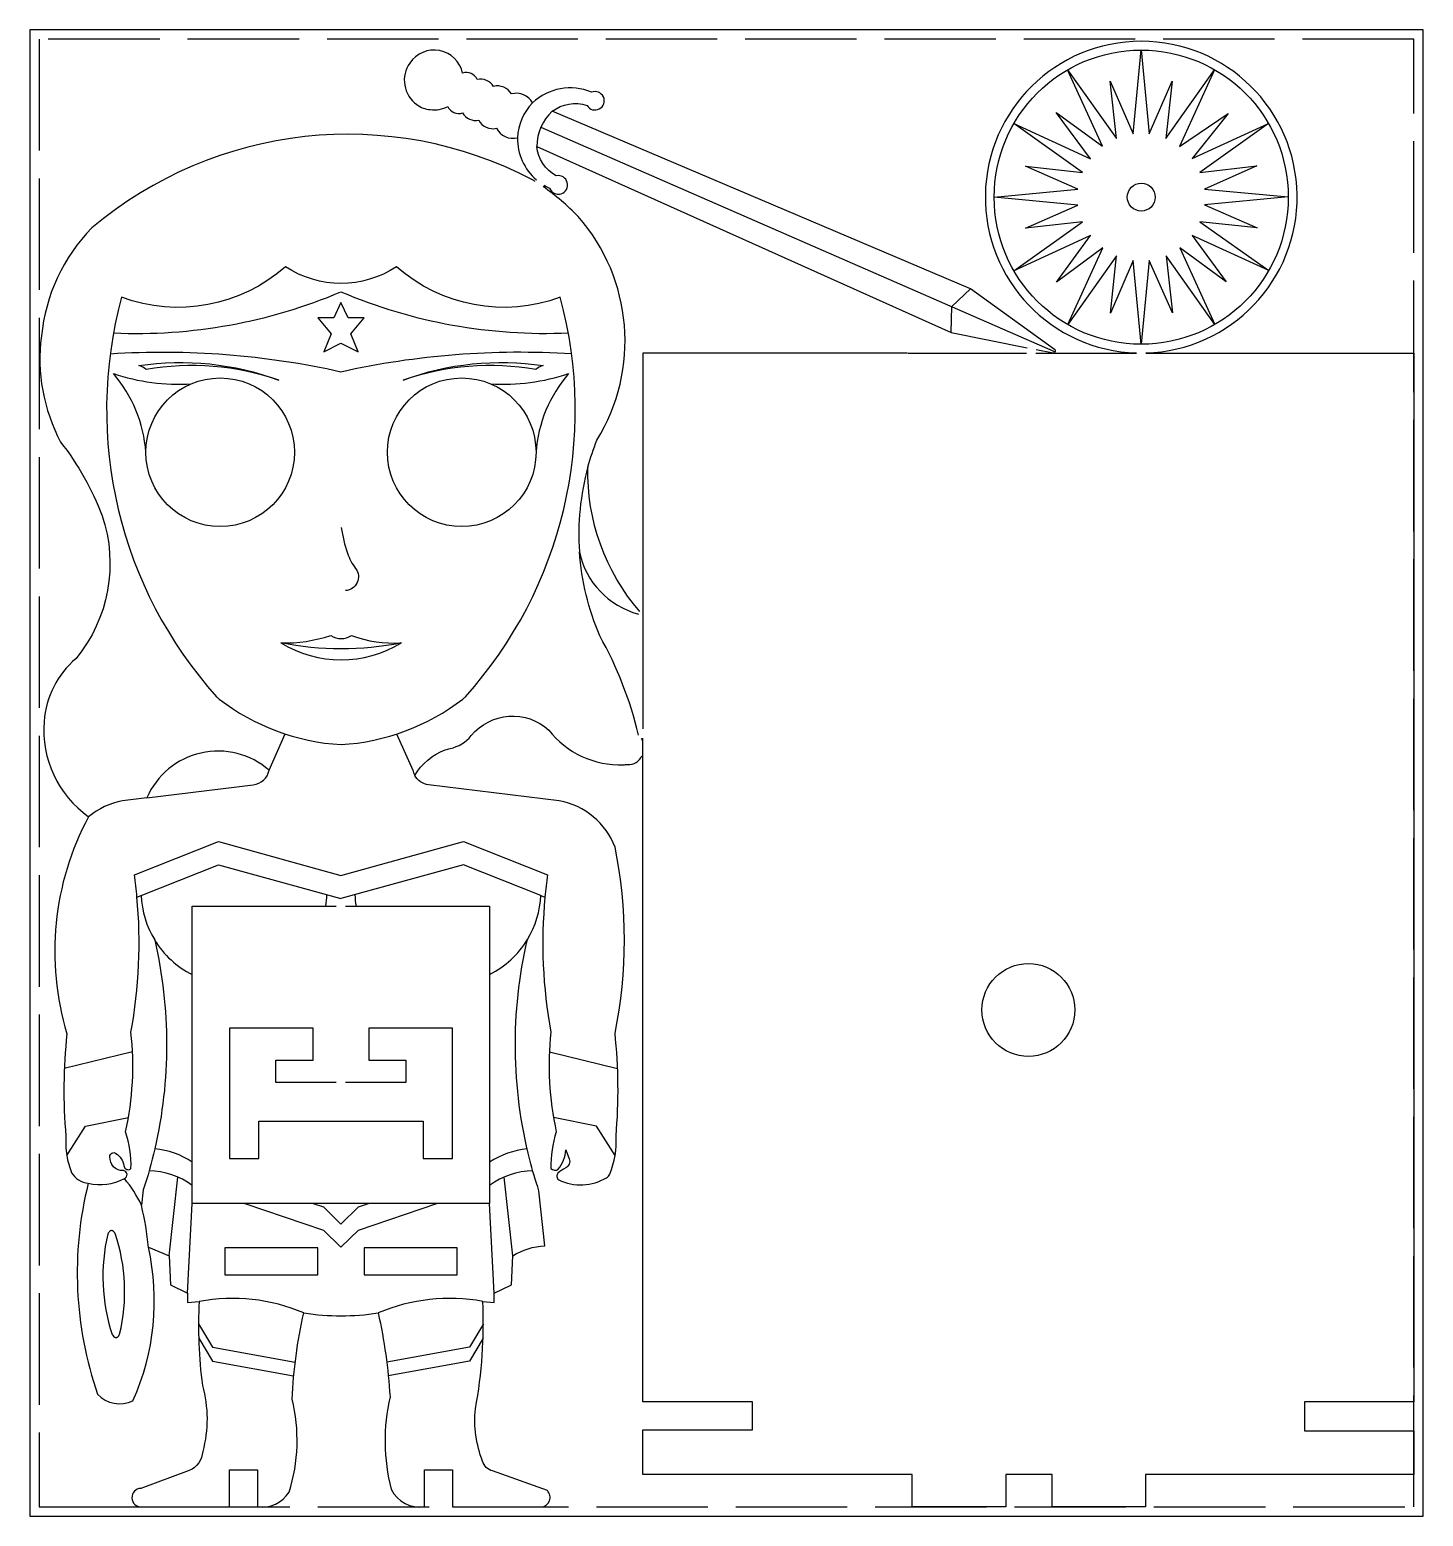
# Model space of a CAD drawing. Extents: x 0 to 150, y 0 to 160.
import ezdxf

# ---------------------------------------------------------------- set-up
doc = ezdxf.new("R2010")
doc.units = 0
doc.header["$MEASUREMENT"] = 0
doc.linetypes.add('ACAD_ISO02W100', pattern=[15, 12, -3])
for name, color, linetype, true_color in [('Corte exterior', 1, 'Continuous', 0xff0000), ('grabado linea medio', 3, 'Continuous', 0x00ff00), ('mesa de trabajo y auxiliares', 7, 'Continuous', 0xffffff)]:
    doc.layers.add(name, color=color, linetype=linetype, true_color=true_color)

msp = doc.modelspace()

# ---------------------------------------------------------------- linework, layer by layer
at = {"layer": 'Corte exterior'}
for p, q in [((94.57, 125.2), (107.3, 125.2)), ((108.3, 125.2), (119.14, 125.2)), ((0, 0), (0, 0))]:
    msp.add_line(p, q, dxfattribs=at)
for points in [[(108.33, 125.57), (110.15, 125.21, 0.837794), (110.31, 125.6), (101.25, 132.13), (56.24, 151.22, -0.248545), (59.99, 151.85, 2.198676), (60.47, 153.27, 0.299423), (54.13, 152.12, 0.349305), (51.85, 153.09, 0.336082), (49.92, 153.9, 0.314264), (48.16, 154.65, 0.389769), (46.59, 155.33, 0.665378), (40.92, 156.41, 0.417219), (41.67, 151.95, 0.14632), (43.1, 151.4, 0.15635), (45.01, 151.75, 0.395025), (46.59, 151.04, 0.314264), (48.33, 150.25, 0.336082), (50.24, 149.39, 0.349305), (52.5, 148.38, 0.223005), (54.55, 143.84)], [(54.41, 143.66, 0.003447), (54.12, 143.85, 0.305147), (6.69, 138.67, 0.170448), (1.26, 127.04, 0.156407), (3.33, 115.61, -0.073586), (7.8, 107.69, -0.257882), (4.99, 92.32, 0.203674), (1.55, 85.55, 0.265672), (6.34, 75.3, 0.199527), (4, 51.94, 0.047716), (3.89, 40.91, 0.058113), (3.99, 38.84, 0.054019), (4.51, 36.98, 0.243267), (6.3, 35.85, 0.144945), (7.3, 13.13, 0.323183), (11.11, 12.42, 0.162219), (12.77, 28.95), (15, 28.04), (15.15, 24.9), (17, 24), (17, 23), (18.23, 23.12, 0.041916), (18.58, 14.07, -0.136315), (18.62, 6.98, -0.285068), (17.17, 4.91), (11.96, 3, 0.988583), (12.01, 1), (21.51, 1), (21.51, 5), (24.5, 5), (24.51, 1, 0.29109), (27.92, 2.59, 0.137957), (28.24, 12.61, -0.043875), (29.5, 21.89, 0.07916), (37.51, 21.89, -0.039171), (38.78, 12.86, 0.117825), (38.89, 2.9, 0.310872), (42.5, 1), (42.5, 5), (45.5, 5), (45.5, 1), (55.04, 1, 0.636281), (55.72, 2.76), (49.82, 4.88, -0.262084), (48.74, 5.92, -0.116227), (47.97, 11.58, 0.057987), (48.77, 23.13), (50, 23), (50, 24), (51.86, 24.9), (52.01, 28.04, -0.133948), (55.45, 29.1), (54.81, 35.04, -0.017471), (53.83, 38.36, -0.119854), (53.57, 62.07, 0.126181), (55.01, 66.83), (55.46, 66.65, 0.068946), (56.1, 52.11, 0.081639), (56.68, 41.38, 0.086027), (56.1, 37.43, 0.355057), (56.89, 37.35, 0.160749), (57.71, 39.45), (58.08, 38.47, -0.36421), (57.69, 37.5, 0.050718), (56.86, 36.94, 0.447052), (56.94, 36.21, 0.25015), (62.09, 36.43, 0.166976), (62.43, 36.83, 0.117451), (63.11, 40.93, 0.048013), (63, 52, 0.101), (63, 72, 0.265564), (57, 77), (42.94, 78.72, -0.240134), (41.44, 79.74, -0.173308), (44.73, 82.48, -0.034934), (45.26, 82.64, 0.170669), (47.53, 84.02, -0.432739), (55.86, 84.62, 0.241356), (63.91, 80.89, -0.019113), (64.37, 80.9, 0.306042), (65.89, 81.85)], [(55.36, 143.26, 0.028895), (55.96, 142.95, 2.198676), (56.68, 144.27, -0.248545), (54.59, 147.44), (99.2, 127.42), (107.35, 125.77)], [(65.67, 97.37, -0.186127), (60.08, 112.93, -0.027874), (61.05, 115.83, 0.329787), (59.04, 139.89, 0.049044), (55.25, 143.11)], [(65.54, 84.08, 0.068684), (61.36, 94.76, -0.0854), (59.17, 103.8, 0.283574), (65.51, 97.11)]]:
    msp.add_lwpolyline(points, format="xyb", dxfattribs=at)
for points in [[(94.47, 125.2), (66, 125.2), (66, 97.51), (66, 84.76)], [(120.14, 125.2), (149, 125.2), (149, 31.2), (149, 12.3), (137.2, 12.3), (137.2, 9.2), (149, 9.2), (149, 4.5), (120.1, 4.51), (120.1, 1.01), (110.05, 1.01), (110.05, 4.51), (105.05, 4.51), (105.05, 1.01), (95, 1.01), (95, 4.5), (66, 4.51), (66, 9.3), (77.8, 9.3), (77.8, 12.3), (66, 12.3), (66, 31.3), (66, 77.71), (66, 83.76)], [(34, 65.68), (49.5, 65.68), (49.5, 33.68), (17.5, 33.68), (17.5, 65.68), (33, 65.68)], [(33, 46.7), (26.5, 46.7), (26.5, 49.1), (30.5, 49.1), (30.5, 52.52), (21.5, 52.52), (21.5, 38.52), (24.65, 38.52), (24.65, 42.52), (42.35, 42.52), (42.35, 38.52), (45.5, 38.52), (45.5, 52.52), (36.49, 52.52), (36.49, 49.1), (40.5, 49.1), (40.5, 46.7), (34, 46.7)]]:
    msp.add_lwpolyline(points, dxfattribs=at)
for points in [[(24.06, 78.72, 0.319986), (25.77, 80.29, 0.507925), (12.6, 77.32)], [(11.99, 66.83, 0.125992), (13.45, 62.03, -0.113575), (13.46, 39.54, -0.022656), (12.22, 35.12), (12.03, 33.48, 0.069685), (10.19, 36.34, 0.787674), (10.08, 37.2, -0.443962), (8.63, 38.7, -0.636863), (9.28, 39.06, -0.198679), (10.13, 37.75, 0.46046), (10.73, 37.31, 0.082241), (10.9, 37.43, 0.088124), (10.32, 41.38, 0.082149), (10.9, 52.11, 0.069241), (11.54, 66.65)]]:
    msp.add_lwpolyline(points, format="xyb", close=True, dxfattribs=at)
at = {"layer": 'Corte exterior', "flags": 128}
msp.add_lwpolyline([(8.73, 30.74, 0.037965), (8.69, 30.73, 0.031832), (8.66, 30.71, 0.030726), (8.62, 30.68, 0.032309), (8.58, 30.64, 0.037452), (8.52, 30.56, 0.051823), (8.41, 30.38, 0.139862), (8.88, 19.57, 0.051823), (9, 19.4, 0.037452), (9.07, 19.33, 0.032309), (9.12, 19.29, 0.030726), (9.15, 19.27, 0.031832), (9.19, 19.25, 0.037965), (9.23, 19.24, 0.155178), (9.37, 19.25, 0.037965), (9.41, 19.26, 0.031832), (9.44, 19.28, 0.030726), (9.48, 19.31, 0.032309), (9.52, 19.35, 0.037452), (9.58, 19.43, 0.051823), (9.68, 19.61, 0.139862), (9.21, 30.42, 0.051823), (9.1, 30.59, 0.037452), (9.03, 30.66, 0.032309), (8.98, 30.69, 0.030726), (8.94, 30.72, 0.031832), (8.91, 30.74, 0.037965), (8.87, 30.75, 0.155179), (8.73, 30.74)], format="xyb", dxfattribs=at)
at = {"layer": 'Corte exterior'}
for points in [[(21, 26), (31, 26), (31, 28.9), (21, 28.9)], [(46, 28.9), (36, 28.9), (36, 26), (46, 26)]]:
    msp.add_lwpolyline(points, close=True, dxfattribs=at)
for centre, radius in [((119.64, 141.98), 1.5), ((20.5, 114.52), 8), ((46.5, 114.52), 8), ((107.5, 54.5), 5)]:
    msp.add_circle(centre, radius, dxfattribs=at)
for centre, radius, start, end in [((119.64, 141.98), 16.78, 271.7069, 268.2931), ((64.43, 82.97), 1.61, 11.6817, 28.1557)]:
    msp.add_arc(centre, radius, start, end, dxfattribs=at)
at = {"layer": 'grabado linea medio'}
for p, q in [((25.77, 80.29), (27.51, 84.2)), ((11.06, 50), (3.72, 48.18)), ((55.94, 50), (63.28, 48.18)), ((15, 28.04), (15.95, 36.49)), ((52.01, 28.04), (51.06, 36.5)), ((17, 24), (17.5, 33.68)), ((50, 24), (49.5, 33.68))]:
    msp.add_line(p, q, dxfattribs=at)
for points in [[(9.89, 131.2, 0.254496), (20.11, 88.21, 0.046207), (20.38, 87.96, 0.149416), (33.51, 83.05, 0.149416), (46.63, 87.96, 0.046207), (46.9, 88.21, 0.254496), (57.11, 131.2, -0.276059), (39.47, 134.49, -0.301618), (27.54, 134.49, -0.276059)], [(26.8, 122.29, 0.126263), (12.52, 123.43, 0.144072), (11.76, 123.85, -0.127218)], [(55.25, 123.85, 0.144072), (54.49, 123.43, 0.126263), (40.2, 122.29, -0.127218)], [(32.4, 94.8, 0.29025), (34.63, 94.79, 0.100667), (40, 94, -0.099997), (27.02, 94.01, 0.088815)]]:
    msp.add_lwpolyline(points, format="xyb", close=True, dxfattribs=at)
for points in [[(9.02, 127.36, 0.11142), (33.5, 131.79, 0.11142), (57.98, 127.37)], [(58.33, 125.1, 0.071068), (33.5, 123.16, 0.071068), (8.66, 125.09)], [(12.5, 114.52, 0.161399), (9, 123, 0.09902), (17.39, 121.89)], [(49.61, 121.89, 0.09902), (58, 123, 0.161399), (54.5, 114.52)], [(33.54, 106.42, 0.044451), (34.2, 103.65, 0.083446), (35.08, 102.01, -0.605316), (33.98, 99.63)], [(39.49, 84.2), (41.23, 80.29, 0.074155), (41.44, 79.74)], [(12.6, 77.32), (10, 77, 0.13052), (6.34, 75.3)], [(11.54, 66.65, 0.011346), (11.27, 69.04), (20.33, 72.62), (33.5, 68.98), (46.68, 72.62), (55.74, 69.04, 0.011346), (55.46, 66.65)]]:
    msp.add_lwpolyline(points, format="xyb", dxfattribs=at)
msp.add_lwpolyline([(31.66, 125.32), (33.5, 126.27), (35.34, 125.32), (34.55, 127.27), (36, 129), (34.26, 129), (33.5, 130.63), (32.75, 129), (31, 129), (32.46, 127.27)], close=True, dxfattribs=at)
for points in [[(11.99, 66.83), (20.33, 70.12), (33.5, 66.48)], [(55.01, 66.83), (46.68, 70.12), (33.5, 66.48)], [(3.99, 38.84), (6, 42), (10.62, 42.92)], [(63.01, 38.84), (61, 42), (56.38, 42.92)], [(23.17, 33.68), (31.63, 30.8), (33.5, 28.95), (35.38, 30.8), (43.83, 33.68)], [(30.51, 33.68), (31.63, 33.3), (33.5, 31.45), (35.38, 33.3), (36.47, 33.68), (36.47, 33.68)], [(18.18, 20.71), (19.67, 18.2), (28.58, 16.6)], [(48.83, 20.71), (47.34, 18.21), (38.43, 16.6)], [(18.2, 19.17), (19.67, 16.71), (28.41, 15.13)], [(48.81, 19.17), (47.34, 16.71), (38.59, 15.13)]]:
    msp.add_lwpolyline(points, dxfattribs=at)
for centre, radius, start, end in [((86.56, 105.66), 27.46, 164.6622, 183.8847), ((33.52, 104.6), 12.42, 238.4862, 301.4675), ((21.99, 67.26), 10.01, 350.9316, 357.9627), ((45.01, 67.26), 10.01, 182.0427, 189.0738), ((21.93, 67.21), 9.95, 211.4463, 243.5338), ((45.01, 67.26), 10.01, 296.6846, 328.7721), ((12.71, 31.03), 8.55, 55.9402, 85.0264), ((54.45, 30.59), 9, 95.7302, 123.3201), ((12.75, 29.18), 7.99, 53.5626, 89.3264), ((54.25, 29.18), 7.99, 90.679, 126.4429), ((7.62, 41.02), 5.33, 255.6747, 298.7918), ((-20.1, 25.85), 33.02, 5.3733, 13.3503), ((21.81, 3.7), 19.75, 67.0785, 100.4318), ((45.2, 3.7), 19.75, 79.5765, 112.9299)]:
    msp.add_arc(centre, radius, start, end, dxfattribs=at)
at = {"layer": 'mesa de trabajo y auxiliares'}
for p, q in [((0, 160), (0, 0)), ((150, 160), (0, 160)), ((150, 0), (150, 160)), ((55.02, 149.51), (110.39, 125.34)), ((0, 0), (150, 0))]:
    msp.add_line(p, q, dxfattribs=at)
at = {"layer": 'mesa de trabajo y auxiliares', "linetype": 'ACAD_ISO02W100'}
for p, q in [((1, 159), (1, 1)), ((149, 159), (1, 159)), ((149, 1), (149, 159)), ((1, 1), (149, 1))]:
    msp.add_line(p, q, dxfattribs=at)
at = {"layer": 'mesa de trabajo y auxiliares'}
msp.add_lwpolyline([(123, 129.52), (120.5, 135.17), (119.65, 126.15), (118.79, 135.17), (116.32, 129.51), (116.98, 135.66), (111.74, 128.27), (115.5, 136.51), (110.52, 132.84), (114.17, 137.84), (105.94, 134.06), (113.32, 139.31), (107.18, 138.63), (112.83, 141.13), (103.81, 141.97), (112.83, 142.83), (107.17, 145.31), (113.31, 144.65), (105.92, 149.89), (114.17, 146.12), (110.5, 151.1), (115.49, 147.45), (111.71, 155.69), (116.97, 148.31), (116.28, 154.45), (118.78, 148.79), (119.63, 157.82), (120.49, 148.79), (122.96, 154.46), (122.3, 148.31), (127.54, 155.7), (123.76, 147.43), (129, 151), (125.11, 146.13), (133.34, 149.91), (125.96, 144.65), (132.1, 145.34), (126.45, 142.84), (135.47, 142), (126.45, 141.14), (132.11, 138.66), (125.96, 139.32), (133.36, 134.08), (125.11, 137.84), (128.78, 132.87), (123.79, 136.52), (127.57, 128.28), (122.31, 135.66)], close=True, dxfattribs=at)
msp.add_lwpolyline([(99.2, 127.42), (99.25, 130.2), (101.25, 132.13)], dxfattribs=at)
msp.add_circle((119.64, 141.98), 15.83, dxfattribs=at)
for centre, radius, start, end in [((58.37, 148.04), 5.89, 136.1522, 176.6885), ((59.68, 147.47), 5.09, 132.5314, 180.3094)]:
    msp.add_arc(centre, radius, start, end, dxfattribs=at)

doc.saveas('drawing.dxf')
